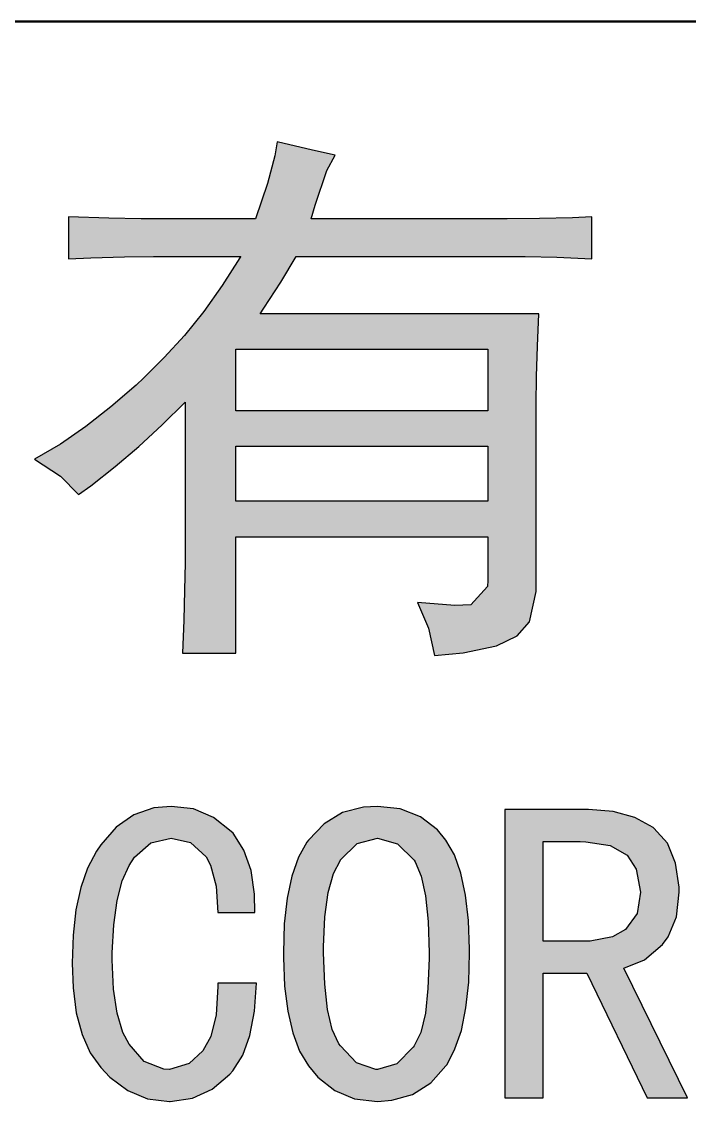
# Model space of a CAD drawing. Extents: x 0 to 420, y 0 to 297.
# Drawn here: x 381.16 to 387.83, y 36.21 to 47 of the extents above; entities that cross this region are included whole.
import ezdxf

# ---------------------------------------------------------------- set-up
doc = ezdxf.new("R2010")
doc.units = 0

msp = doc.modelspace()

# ---------------------------------------------------------------- linework, layer by layer
at = {"color": 7, "lineweight": 50}
msp.add_line((415, 47), (235, 47), dxfattribs=at)
at = {"color": 154, "lineweight": 25, "ltscale": 0.003543}
msp.add_line((383.711, 45.799), (383.689, 45.659), dxfattribs=at)
at = {"color": 154, "lineweight": 25, "ltscale": 0.009091}
msp.add_line((384.065, 45.714), (383.711, 45.799), dxfattribs=at)
at = {"color": 154, "lineweight": 25, "ltscale": 0.007148}
msp.add_line((383.689, 45.659), (383.616, 45.383), dxfattribs=at)
at = {"color": 154, "lineweight": 25, "ltscale": 0.005833}
msp.add_line((384.293, 45.666), (384.065, 45.714), dxfattribs=at)
at = {"color": 154, "lineweight": 25, "ltscale": 0.00441}
msp.add_line((384.209, 45.512), (384.293, 45.666), dxfattribs=at)
at = {"color": 154, "lineweight": 25, "ltscale": 0.009144}
msp.add_line((384.091, 45.166), (384.209, 45.512), dxfattribs=at)
at = {"color": 154, "lineweight": 25, "ltscale": 0.009348}
msp.add_line((383.616, 45.383), (383.494, 45.029), dxfattribs=at)
at = {"color": 154, "lineweight": 25, "ltscale": 0.003555}
msp.add_line((384.05, 45.029), (384.091, 45.166), dxfattribs=at)
at = {"color": 154, "lineweight": 25, "ltscale": 0.010498}
for p, q in [((381.627, 45.051), (381.627, 44.631)), ((386.857, 44.631), (386.857, 45.051))]:
    msp.add_line(p, q, dxfattribs=at)
at = {"color": 154, "lineweight": 25, "ltscale": 0.010044}
msp.add_line((382.028, 45.037), (381.627, 45.051), dxfattribs=at)
at = {"color": 154, "lineweight": 25, "ltscale": 0.008106}
msp.add_line((382.352, 45.029), (382.028, 45.037), dxfattribs=at)
at = {"color": 154, "lineweight": 25, "ltscale": 0.005526}
msp.add_line((382.573, 45.029), (382.352, 45.029), dxfattribs=at)
at = {"color": 154, "lineweight": 25, "ltscale": 0.023022}
msp.add_line((383.494, 45.029), (382.573, 45.029), dxfattribs=at)
at = {"color": 154, "lineweight": 25, "ltscale": 0.048992}
msp.add_line((386.01, 45.029), (384.05, 45.029), dxfattribs=at)
at = {"color": 154, "lineweight": 25, "ltscale": 0.008104}
msp.add_line((386.334, 45.033), (386.01, 45.029), dxfattribs=at)
at = {"color": 154, "lineweight": 25, "ltscale": 0.008198}
msp.add_line((386.662, 45.04), (386.334, 45.033), dxfattribs=at)
at = {"color": 154, "lineweight": 25, "ltscale": 0.004888}
msp.add_line((386.857, 45.051), (386.662, 45.04), dxfattribs=at)
at = {"color": 154, "lineweight": 25, "ltscale": 0.005528}
msp.add_line((381.627, 44.631), (381.848, 44.639), dxfattribs=at)
at = {"color": 154, "lineweight": 25, "ltscale": 0.008477}
msp.add_line((381.848, 44.639), (382.186, 44.65), dxfattribs=at)
at = {"color": 154, "lineweight": 25, "ltscale": 0.007275}
msp.add_line((382.186, 44.65), (382.477, 44.654), dxfattribs=at)
at = {"color": 154, "lineweight": 25, "ltscale": 0.021733}
msp.add_line((382.477, 44.654), (383.347, 44.654), dxfattribs=at)
at = {"color": 154, "lineweight": 25, "ltscale": 0.0082}
msp.add_line((383.339, 44.639), (383.163, 44.362), dxfattribs=at)
at = {"color": 154, "lineweight": 25, "ltscale": 0.000411654}
msp.add_line((383.347, 44.654), (383.339, 44.639), dxfattribs=at)
at = {"color": 154, "lineweight": 25, "ltscale": 0.007518}
msp.add_line((383.748, 44.396), (383.903, 44.654), dxfattribs=at)
at = {"color": 154, "lineweight": 25, "ltscale": 0.054517}
msp.add_line((383.903, 44.654), (386.084, 44.654), dxfattribs=at)
at = {"color": 154, "lineweight": 25, "ltscale": 0.00267}
for p, q in [((386.084, 44.654), (386.191, 44.654)), ((382.378, 43.442), (382.301, 43.368))]:
    msp.add_line(p, q, dxfattribs=at)
at = {"color": 154, "lineweight": 25, "ltscale": 0.007922}
for p, q in [((386.191, 44.654), (386.507, 44.646)), ((383.163, 44.362), (382.978, 44.105))]:
    msp.add_line(p, q, dxfattribs=at)
at = {"color": 154, "lineweight": 25, "ltscale": 0.008756}
msp.add_line((386.507, 44.646), (386.857, 44.631), dxfattribs=at)
at = {"color": 154, "lineweight": 25, "ltscale": 0.007713}
for p, q in [((383.579, 44.138), (383.748, 44.396)), ((381.288, 42.628), (381.546, 42.458))]:
    msp.add_line(p, q, dxfattribs=at)
at = {"color": 154, "lineweight": 25, "ltscale": 0.001738}
msp.add_line((383.542, 44.079), (383.579, 44.138), dxfattribs=at)
at = {"color": 154, "lineweight": 25, "ltscale": 0.007666}
msp.add_line((382.978, 44.105), (382.787, 43.865), dxfattribs=at)
at = {"color": 154, "lineweight": 25, "ltscale": 0.06962}
msp.add_line((386.327, 44.079), (383.542, 44.079), dxfattribs=at)
at = {"color": 154, "lineweight": 25, "ltscale": 0.00802}
msp.add_line((386.312, 43.758), (386.327, 44.079), dxfattribs=at)
at = {"color": 154, "lineweight": 25, "ltscale": 0.007495}
for p, q in [((382.787, 43.865), (382.584, 43.644)), ((384.175, 37.756), (384.189, 38.056))]:
    msp.add_line(p, q, dxfattribs=at)
at = {"color": 154, "lineweight": 25, "ltscale": 0.015471}
for p, q in [((383.299, 43.11), (383.299, 43.729)), ((385.818, 43.729), (385.818, 43.11))]:
    msp.add_line(p, q, dxfattribs=at)
at = {"color": 154, "lineweight": 25, "ltscale": 0.06299}
for p, q in [((383.299, 43.729), (385.818, 43.729)), ((385.818, 43.11), (383.299, 43.11)), ((383.299, 42.76), (385.818, 42.76)), ((385.818, 42.208), (383.299, 42.208)), ((383.299, 41.854), (385.818, 41.854))]:
    msp.add_line(p, q, dxfattribs=at)
at = {"color": 154, "lineweight": 25, "ltscale": 0.007554}
msp.add_line((386.305, 43.456), (386.312, 43.758), dxfattribs=at)
at = {"color": 154, "lineweight": 25, "ltscale": 0.007229}
msp.add_line((382.584, 43.644), (382.378, 43.442), dxfattribs=at)
at = {"color": 154, "lineweight": 25, "ltscale": 0.008291}
msp.add_line((382.301, 43.368), (382.05, 43.151), dxfattribs=at)
at = {"color": 154, "lineweight": 25, "ltscale": 0.007}
msp.add_line((386.301, 43.176), (386.305, 43.456), dxfattribs=at)
at = {"color": 154, "lineweight": 25, "ltscale": 0.008074}
msp.add_line((382.562, 42.97), (382.791, 43.198), dxfattribs=at)
at = {"color": 154, "lineweight": 25, "ltscale": 0.039046}
msp.add_line((382.791, 43.198), (382.791, 41.637), dxfattribs=at)
at = {"color": 154, "lineweight": 25, "ltscale": 0.00221}
msp.add_line((386.301, 43.088), (386.301, 43.176), dxfattribs=at)
at = {"color": 154, "lineweight": 25, "ltscale": 0.00794}
msp.add_line((382.05, 43.151), (381.8, 42.955), dxfattribs=at)
at = {"color": 154, "lineweight": 25, "ltscale": 0.044571}
msp.add_line((386.301, 41.305), (386.301, 43.088), dxfattribs=at)
at = {"color": 154, "lineweight": 25, "ltscale": 0.007741}
msp.add_line((381.8, 42.955), (381.546, 42.779), dxfattribs=at)
at = {"color": 154, "lineweight": 25, "ltscale": 0.007886}
msp.add_line((382.33, 42.756), (382.562, 42.97), dxfattribs=at)
at = {"color": 154, "lineweight": 25, "ltscale": 0.00747}
msp.add_line((381.546, 42.779), (381.288, 42.628), dxfattribs=at)
at = {"color": 154, "lineweight": 25, "ltscale": 0.007841}
msp.add_line((382.091, 42.554), (382.33, 42.756), dxfattribs=at)
at = {"color": 154, "lineweight": 25, "ltscale": 0.013813}
for p, q in [((383.299, 42.208), (383.299, 42.76)), ((385.818, 42.76), (385.818, 42.208))]:
    msp.add_line(p, q, dxfattribs=at)
at = {"color": 154, "lineweight": 25, "ltscale": 0.007737}
msp.add_line((381.848, 42.362), (382.091, 42.554), dxfattribs=at)
at = {"color": 154, "lineweight": 25, "ltscale": 0.006447}
msp.add_line((381.546, 42.458), (381.726, 42.274), dxfattribs=at)
at = {"color": 154, "lineweight": 25, "ltscale": 0.003758}
msp.add_line((381.726, 42.274), (381.848, 42.362), dxfattribs=at)
at = {"color": 154, "lineweight": 25, "ltscale": 0.0291}
msp.add_line((383.299, 40.69), (383.299, 41.854), dxfattribs=at)
at = {"color": 154, "lineweight": 25, "ltscale": 0.010959}
msp.add_line((385.818, 41.854), (385.818, 41.416), dxfattribs=at)
at = {"color": 154, "lineweight": 25, "ltscale": 0.006815}
msp.add_line((382.791, 41.592), (382.787, 41.32), dxfattribs=at)
at = {"color": 154, "lineweight": 25, "ltscale": 0.001105}
msp.add_line((382.791, 41.637), (382.791, 41.592), dxfattribs=at)
at = {"color": 154, "lineweight": 25, "ltscale": 0.007462}
msp.add_line((382.787, 41.32), (382.78, 41.021), dxfattribs=at)
at = {"color": 154, "lineweight": 25, "ltscale": 0.006194}
msp.add_line((385.815, 41.357), (385.649, 41.173), dxfattribs=at)
at = {"color": 154, "lineweight": 25, "ltscale": 0.001476}
msp.add_line((385.818, 41.416), (385.815, 41.357), dxfattribs=at)
at = {"color": 154, "lineweight": 25, "ltscale": 0.007731}
msp.add_line((386.235, 41.003), (386.301, 41.305), dxfattribs=at)
at = {"color": 154, "lineweight": 25, "ltscale": 0.006929}
msp.add_line((385.115, 41.195), (385.225, 40.94), dxfattribs=at)
at = {"color": 154, "lineweight": 25, "ltscale": 0.009331}
msp.add_line((385.487, 41.165), (385.115, 41.195), dxfattribs=at)
at = {"color": 154, "lineweight": 25, "ltscale": 0.004056}
msp.add_line((385.649, 41.173), (385.487, 41.165), dxfattribs=at)
at = {"color": 154, "lineweight": 25, "ltscale": 0.008296}
msp.add_line((382.78, 41.021), (382.765, 40.69), dxfattribs=at)
at = {"color": 154, "lineweight": 25, "ltscale": 0.004695}
msp.add_line((386.109, 40.863), (386.235, 41.003), dxfattribs=at)
at = {"color": 154, "lineweight": 25, "ltscale": 0.006972}
msp.add_line((385.225, 40.94), (385.284, 40.668), dxfattribs=at)
at = {"color": 154, "lineweight": 25, "ltscale": 0.005726}
msp.add_line((385.903, 40.764), (386.109, 40.863), dxfattribs=at)
at = {"color": 154, "lineweight": 25, "ltscale": 0.013353}
msp.add_line((382.765, 40.69), (383.299, 40.69), dxfattribs=at)
at = {"color": 154, "lineweight": 25, "ltscale": 0.007212}
msp.add_line((385.284, 40.668), (385.572, 40.694), dxfattribs=at)
at = {"color": 154, "lineweight": 25, "ltscale": 0.00847}
msp.add_line((385.572, 40.694), (385.903, 40.764), dxfattribs=at)
at = {"color": 154, "lineweight": 25, "ltscale": 0.004304}
msp.add_line((382.651, 39.16), (382.48, 39.146), dxfattribs=at)
at = {"color": 154, "lineweight": 25, "ltscale": 0.005635}
msp.add_line((382.875, 39.134), (382.651, 39.16), dxfattribs=at)
at = {"color": 154, "lineweight": 25, "ltscale": 0.003423}
msp.add_line((384.713, 39.16), (384.576, 39.152), dxfattribs=at)
at = {"color": 154, "lineweight": 25, "ltscale": 0.00578}
for p, q in [((384.942, 39.134), (384.713, 39.16)), ((383.061, 36.334), (383.239, 36.483))]:
    msp.add_line(p, q, dxfattribs=at)
at = {"color": 154, "lineweight": 25, "ltscale": 0.005424}
for p, q in [((382.279, 39.076), (382.102, 38.951)), ((385.065, 36.282), (385.248, 36.398))]:
    msp.add_line(p, q, dxfattribs=at)
at = {"color": 154, "lineweight": 25, "ltscale": 0.00531}
msp.add_line((382.48, 39.146), (382.279, 39.076), dxfattribs=at)
at = {"color": 154, "lineweight": 25, "ltscale": 0.005441}
msp.add_line((383.076, 39.05), (382.875, 39.134), dxfattribs=at)
at = {"color": 154, "lineweight": 25, "ltscale": 0.005348}
msp.add_line((384.364, 39.097), (384.181, 38.986), dxfattribs=at)
at = {"color": 154, "lineweight": 25, "ltscale": 0.005483}
msp.add_line((384.576, 39.152), (384.364, 39.097), dxfattribs=at)
at = {"color": 154, "lineweight": 25, "ltscale": 0.005386}
msp.add_line((385.143, 39.056), (384.942, 39.134), dxfattribs=at)
at = {"color": 154, "lineweight": 25, "ltscale": 0.005393}
msp.add_line((385.315, 38.925), (385.143, 39.056), dxfattribs=at)
at = {"color": 154, "lineweight": 25, "ltscale": 0.020934}
msp.add_line((386.824, 39.128), (385.986, 39.128), dxfattribs=at)
at = {"color": 154, "lineweight": 25, "ltscale": 0.072032}
msp.add_line((385.986, 39.128), (385.986, 36.247), dxfattribs=at)
at = {"color": 154, "lineweight": 25, "ltscale": 0.006199}
msp.add_line((387.071, 39.108), (386.824, 39.128), dxfattribs=at)
at = {"color": 154, "lineweight": 25, "ltscale": 0.005591}
msp.add_line((387.286, 39.047), (387.071, 39.108), dxfattribs=at)
at = {"color": 154, "lineweight": 25, "ltscale": 0.005873}
msp.add_line((382.102, 38.951), (381.948, 38.774), dxfattribs=at)
at = {"color": 154, "lineweight": 25, "ltscale": 0.005642}
msp.add_line((383.253, 38.91), (383.076, 39.05), dxfattribs=at)
at = {"color": 154, "lineweight": 25, "ltscale": 0.005655}
msp.add_line((384.181, 38.986), (384.024, 38.823), dxfattribs=at)
at = {"color": 154, "lineweight": 25, "ltscale": 0.005203}
msp.add_line((387.469, 38.948), (387.286, 39.047), dxfattribs=at)
at = {"color": 154, "lineweight": 25, "ltscale": 0.000262174}
msp.add_line((387.478, 38.942), (387.469, 38.948), dxfattribs=at)
at = {"color": 154, "lineweight": 25, "ltscale": 0.005219}
msp.add_line((382.448, 38.794), (382.651, 38.841), dxfattribs=at)
at = {"color": 154, "lineweight": 25, "ltscale": 0.004975}
msp.add_line((382.651, 38.841), (382.846, 38.8), dxfattribs=at)
at = {"color": 154, "lineweight": 25, "ltscale": 0.000616962}
msp.add_line((383.271, 38.893), (383.253, 38.91), dxfattribs=at)
at = {"color": 154, "lineweight": 25, "ltscale": 0.005062}
for p, q in [((383.378, 38.721), (383.271, 38.893)), ((385.152, 38.463), (385.195, 38.265))]:
    msp.add_line(p, q, dxfattribs=at)
at = {"color": 154, "lineweight": 25, "ltscale": 0.005183}
msp.add_line((384.512, 38.788), (384.713, 38.841), dxfattribs=at)
at = {"color": 154, "lineweight": 25, "ltscale": 7.32422e-05}
msp.add_line((384.713, 38.841), (384.716, 38.841), dxfattribs=at)
at = {"color": 154, "lineweight": 25, "ltscale": 0.005132}
msp.add_line((384.716, 38.841), (384.913, 38.785), dxfattribs=at)
at = {"color": 154, "lineweight": 25, "ltscale": 0.003303}
msp.add_line((385.399, 38.823), (385.315, 38.925), dxfattribs=at)
at = {"color": 154, "lineweight": 25, "ltscale": 0.005047}
msp.add_line((387.612, 38.791), (387.478, 38.942), dxfattribs=at)
at = {"color": 154, "lineweight": 25, "ltscale": 0.001835}
msp.add_line((381.948, 38.774), (381.907, 38.713), dxfattribs=at)
at = {"color": 154, "lineweight": 25, "ltscale": 0.005409}
msp.add_line((382.285, 38.652), (382.448, 38.794), dxfattribs=at)
at = {"color": 154, "lineweight": 25, "ltscale": 0.005349}
msp.add_line((382.846, 38.8), (383.003, 38.655), dxfattribs=at)
at = {"color": 154, "lineweight": 25, "ltscale": 0.004328}
msp.add_line((384.009, 38.803), (383.925, 38.652), dxfattribs=at)
at = {"color": 154, "lineweight": 25, "ltscale": 0.000625175}
msp.add_line((384.024, 38.823), (384.009, 38.803), dxfattribs=at)
at = {"color": 154, "lineweight": 25, "ltscale": 0.005808}
for p, q in [((384.346, 38.625), (384.512, 38.788)), ((385.07, 36.753), (384.908, 36.587))]:
    msp.add_line(p, q, dxfattribs=at)
at = {"color": 154, "lineweight": 25, "ltscale": 0.00586}
msp.add_line((384.913, 38.785), (385.082, 38.623), dxfattribs=at)
at = {"color": 154, "lineweight": 25, "ltscale": 0.004264}
msp.add_line((385.483, 38.675), (385.399, 38.823), dxfattribs=at)
at = {"color": 154, "lineweight": 25, "ltscale": 0.024859}
msp.add_line((386.37, 37.814), (386.37, 38.809), dxfattribs=at)
at = {"color": 154, "lineweight": 25, "ltscale": 0.009231}
for p, q in [((386.37, 38.809), (386.739, 38.809)), ((383.12, 38.099), (383.489, 38.099))]:
    msp.add_line(p, q, dxfattribs=at)
at = {"color": 154, "lineweight": 25, "ltscale": 0.001456}
msp.add_line((386.739, 38.809), (386.797, 38.806), dxfattribs=at)
at = {"color": 154, "lineweight": 25, "ltscale": 0.006106}
msp.add_line((386.797, 38.806), (387.039, 38.768), dxfattribs=at)
at = {"color": 154, "lineweight": 25, "ltscale": 0.004914}
msp.add_line((387.039, 38.768), (387.21, 38.672), dxfattribs=at)
at = {"color": 154, "lineweight": 25, "ltscale": 0.005345}
for p, q in [((387.693, 38.594), (387.612, 38.791)), ((387.62, 37.858), (387.702, 38.056)), ((382.218, 36.32), (382.416, 36.238)), ((384.288, 36.32), (384.486, 36.238))]:
    msp.add_line(p, q, dxfattribs=at)
at = {"color": 154, "lineweight": 25, "ltscale": 0.00478}
msp.add_line((381.907, 38.713), (381.817, 38.544), dxfattribs=at)
at = {"color": 154, "lineweight": 25, "ltscale": 0.00242}
msp.add_line((382.233, 38.57), (382.285, 38.652), dxfattribs=at)
at = {"color": 154, "lineweight": 25, "ltscale": 0.002309}
msp.add_line((383.003, 38.655), (383.047, 38.573), dxfattribs=at)
at = {"color": 154, "lineweight": 25, "ltscale": 0.005403}
msp.add_line((383.451, 38.518), (383.378, 38.721), dxfattribs=at)
at = {"color": 154, "lineweight": 25, "ltscale": 0.005012}
msp.add_line((383.925, 38.652), (383.858, 38.463), dxfattribs=at)
at = {"color": 154, "lineweight": 25, "ltscale": 0.003771}
msp.add_line((384.274, 38.489), (384.344, 38.623), dxfattribs=at)
at = {"color": 154, "lineweight": 25, "ltscale": 0.000102636}
msp.add_line((384.344, 38.623), (384.346, 38.625), dxfattribs=at)
at = {"color": 154, "lineweight": 25, "ltscale": 0.000487656}
msp.add_line((385.082, 38.623), (385.091, 38.605), dxfattribs=at)
at = {"color": 154, "lineweight": 25, "ltscale": 0.00485}
msp.add_line((385.547, 38.492), (385.483, 38.675), dxfattribs=at)
at = {"color": 154, "lineweight": 25, "ltscale": 0.004154}
msp.add_line((387.21, 38.672), (387.3, 38.532), dxfattribs=at)
at = {"color": 154, "lineweight": 25, "ltscale": 0.005149}
msp.add_line((381.817, 38.544), (381.75, 38.349), dxfattribs=at)
at = {"color": 154, "lineweight": 25, "ltscale": 0.004229}
msp.add_line((382.163, 38.416), (382.233, 38.57), dxfattribs=at)
at = {"color": 154, "lineweight": 25, "ltscale": 0.005413}
msp.add_line((383.047, 38.573), (383.102, 38.364), dxfattribs=at)
at = {"color": 154, "lineweight": 25, "ltscale": 0.005952}
msp.add_line((383.486, 38.282), (383.451, 38.518), dxfattribs=at)
at = {"color": 154, "lineweight": 25, "ltscale": 0.003875}
msp.add_line((385.091, 38.605), (385.152, 38.463), dxfattribs=at)
at = {"color": 154, "lineweight": 25, "ltscale": 0.005845}
msp.add_line((387.3, 38.532), (387.344, 38.303), dxfattribs=at)
at = {"color": 154, "lineweight": 25, "ltscale": 0.006096}
for p, q in [((387.728, 38.352), (387.693, 38.594)), ((382.111, 37.093), (382.076, 37.335))]:
    msp.add_line(p, q, dxfattribs=at)
at = {"color": 154, "lineweight": 25, "ltscale": 0.005113}
msp.add_line((382.111, 38.218), (382.163, 38.416), dxfattribs=at)
at = {"color": 154, "lineweight": 25, "ltscale": 0.005645}
msp.add_line((383.858, 38.463), (383.811, 38.242), dxfattribs=at)
at = {"color": 154, "lineweight": 25, "ltscale": 0.004902}
msp.add_line((384.221, 38.3), (384.274, 38.489), dxfattribs=at)
at = {"color": 154, "lineweight": 25, "ltscale": 0.005574}
msp.add_line((385.594, 38.274), (385.547, 38.492), dxfattribs=at)
at = {"color": 154, "lineweight": 25, "ltscale": 0.005732}
msp.add_line((381.75, 38.349), (381.701, 38.125), dxfattribs=at)
at = {"color": 154, "lineweight": 25, "ltscale": 0.006629}
msp.add_line((383.102, 38.364), (383.12, 38.099), dxfattribs=at)
at = {"color": 154, "lineweight": 25, "ltscale": 0.006158}
msp.add_line((384.189, 38.056), (384.221, 38.3), dxfattribs=at)
at = {"color": 154, "lineweight": 25, "ltscale": 0.005449}
msp.add_line((387.344, 38.303), (387.309, 38.088), dxfattribs=at)
at = {"color": 154, "lineweight": 25, "ltscale": 0.006213}
for p, q in [((387.702, 38.056), (387.728, 38.303)), ((385.219, 37.34), (385.193, 37.093))]:
    msp.add_line(p, q, dxfattribs=at)
at = {"color": 154, "lineweight": 25, "ltscale": 0.001236}
msp.add_line((387.728, 38.303), (387.728, 38.352), dxfattribs=at)
at = {"color": 154, "lineweight": 25, "ltscale": 0.006086}
msp.add_line((382.079, 37.977), (382.111, 38.218), dxfattribs=at)
at = {"color": 154, "lineweight": 25, "ltscale": 0.00458}
msp.add_line((383.489, 38.099), (383.486, 38.282), dxfattribs=at)
at = {"color": 154, "lineweight": 25, "ltscale": 0.006437}
msp.add_line((383.811, 38.242), (383.782, 37.986), dxfattribs=at)
at = {"color": 154, "lineweight": 25, "ltscale": 0.00643}
msp.add_line((385.195, 38.265), (385.222, 38.009), dxfattribs=at)
at = {"color": 154, "lineweight": 25, "ltscale": 0.006365}
for p, q in [((385.623, 38.021), (385.594, 38.274)), ((381.701, 38.125), (381.672, 37.872)), ((384.216, 37.131), (384.187, 37.384))]:
    msp.add_line(p, q, dxfattribs=at)
at = {"color": 154, "lineweight": 25, "ltscale": 0.004885}
msp.add_line((387.309, 38.088), (387.193, 37.931), dxfattribs=at)
at = {"color": 154, "lineweight": 25, "ltscale": 0.00706}
msp.add_line((382.064, 37.695), (382.079, 37.977), dxfattribs=at)
at = {"color": 154, "lineweight": 25, "ltscale": 0.007272}
for p, q in [((383.782, 37.986), (383.774, 37.695)), ((385.626, 37.404), (385.634, 37.695))]:
    msp.add_line(p, q, dxfattribs=at)
at = {"color": 154, "lineweight": 25, "ltscale": 0.007853}
msp.add_line((385.222, 38.009), (385.23, 37.695), dxfattribs=at)
at = {"color": 154, "lineweight": 25, "ltscale": 0.007202}
msp.add_line((385.634, 37.733), (385.623, 38.021), dxfattribs=at)
at = {"color": 154, "lineweight": 25, "ltscale": 0.006981}
msp.add_line((381.672, 37.872), (381.663, 37.593), dxfattribs=at)
at = {"color": 154, "lineweight": 25, "ltscale": 0.003778}
msp.add_line((387.193, 37.931), (387.062, 37.855), dxfattribs=at)
at = {"color": 154, "lineweight": 25, "ltscale": 0.011775}
msp.add_line((386.841, 37.814), (386.37, 37.814), dxfattribs=at)
at = {"color": 154, "lineweight": 25, "ltscale": 0.005617}
msp.add_line((387.062, 37.855), (386.841, 37.814), dxfattribs=at)
at = {"color": 154, "lineweight": 25, "ltscale": 0.005882}
msp.add_line((387.382, 37.628), (387.562, 37.779), dxfattribs=at)
at = {"color": 154, "lineweight": 25, "ltscale": 0.002443}
msp.add_line((387.562, 37.779), (387.62, 37.858), dxfattribs=at)
at = {"color": 154, "lineweight": 25, "ltscale": 0.001672}
msp.add_line((382.064, 37.628), (382.064, 37.695), dxfattribs=at)
at = {"color": 154, "lineweight": 25, "ltscale": 0.001163}
msp.add_line((383.774, 37.695), (383.774, 37.649), dxfattribs=at)
at = {"color": 154, "lineweight": 25, "ltscale": 0.001526}
msp.add_line((384.175, 37.695), (384.175, 37.756), dxfattribs=at)
at = {"color": 154, "lineweight": 25, "ltscale": 0.007783}
msp.add_line((384.187, 37.384), (384.175, 37.695), dxfattribs=at)
at = {"color": 154, "lineweight": 25, "ltscale": 0.001308}
msp.add_line((385.23, 37.695), (385.23, 37.643), dxfattribs=at)
at = {"color": 154, "lineweight": 25, "ltscale": 0.000944901}
msp.add_line((385.634, 37.695), (385.634, 37.733), dxfattribs=at)
at = {"color": 154, "lineweight": 25, "ltscale": 0.006182}
msp.add_line((381.663, 37.593), (381.672, 37.346), dxfattribs=at)
at = {"color": 154, "lineweight": 25, "ltscale": 0.007347}
msp.add_line((382.076, 37.335), (382.064, 37.628), dxfattribs=at)
at = {"color": 154, "lineweight": 25, "ltscale": 0.007129}
msp.add_line((383.774, 37.649), (383.785, 37.364), dxfattribs=at)
at = {"color": 154, "lineweight": 25, "ltscale": 0.007565}
msp.add_line((385.23, 37.643), (385.219, 37.34), dxfattribs=at)
at = {"color": 154, "lineweight": 25, "ltscale": 7.24792e-05}
msp.add_line((387.175, 37.544), (387.178, 37.544), dxfattribs=at)
at = {"color": 154, "lineweight": 25, "ltscale": 0.036115}
msp.add_line((387.812, 36.247), (387.175, 37.544), dxfattribs=at)
at = {"color": 154, "lineweight": 25, "ltscale": 0.005507}
msp.add_line((387.178, 37.544), (387.382, 37.628), dxfattribs=at)
at = {"color": 154, "lineweight": 25, "ltscale": 0.03111}
msp.add_line((386.37, 36.247), (386.37, 37.492), dxfattribs=at)
at = {"color": 154, "lineweight": 25, "ltscale": 0.010903}
msp.add_line((386.37, 37.492), (386.806, 37.492), dxfattribs=at)
at = {"color": 154, "lineweight": 25, "ltscale": 0.034589}
msp.add_line((386.806, 37.492), (387.411, 36.247), dxfattribs=at)
at = {"color": 154, "lineweight": 25, "ltscale": 0.006302}
for p, q in [((381.672, 37.346), (381.704, 37.096)), ((383.785, 37.364), (383.817, 37.114))]:
    msp.add_line(p, q, dxfattribs=at)
at = {"color": 154, "lineweight": 25, "ltscale": 0.007137}
msp.add_line((383.12, 37.361), (383.102, 37.076), dxfattribs=at)
at = {"color": 154, "lineweight": 25, "ltscale": 0.009667}
msp.add_line((383.506, 37.393), (383.12, 37.393), dxfattribs=at)
at = {"color": 154, "lineweight": 25, "ltscale": 0.000799465}
msp.add_line((383.12, 37.393), (383.12, 37.361), dxfattribs=at)
at = {"color": 154, "lineweight": 25, "ltscale": 0.006996}
msp.add_line((383.486, 37.114), (383.506, 37.393), dxfattribs=at)
at = {"color": 154, "lineweight": 25, "ltscale": 0.00651}
msp.add_line((385.597, 37.146), (385.626, 37.404), dxfattribs=at)
at = {"color": 154, "lineweight": 25, "ltscale": 0.006144}
msp.add_line((383.439, 36.872), (383.486, 37.114), dxfattribs=at)
at = {"color": 154, "lineweight": 25, "ltscale": 0.00559}
msp.add_line((383.817, 37.114), (383.867, 36.896), dxfattribs=at)
at = {"color": 154, "lineweight": 25, "ltscale": 0.005148}
msp.add_line((384.262, 36.93), (384.216, 37.131), dxfattribs=at)
at = {"color": 154, "lineweight": 25, "ltscale": 0.005702}
msp.add_line((385.553, 36.922), (385.597, 37.146), dxfattribs=at)
at = {"color": 154, "lineweight": 25, "ltscale": 0.005572}
msp.add_line((381.704, 37.096), (381.762, 36.881), dxfattribs=at)
at = {"color": 154, "lineweight": 25, "ltscale": 0.005013}
msp.add_line((382.169, 36.901), (382.111, 37.093), dxfattribs=at)
at = {"color": 154, "lineweight": 25, "ltscale": 0.005536}
msp.add_line((383.102, 37.076), (383.05, 36.861), dxfattribs=at)
at = {"color": 154, "lineweight": 25, "ltscale": 0.004936}
msp.add_line((385.193, 37.093), (385.146, 36.901), dxfattribs=at)
at = {"color": 154, "lineweight": 25, "ltscale": 0.003318}
msp.add_line((382.233, 36.785), (382.169, 36.901), dxfattribs=at)
at = {"color": 154, "lineweight": 25, "ltscale": 0.004832}
msp.add_line((383.867, 36.896), (383.936, 36.715), dxfattribs=at)
at = {"color": 154, "lineweight": 25, "ltscale": 0.003935}
msp.add_line((384.329, 36.788), (384.262, 36.93), dxfattribs=at)
at = {"color": 154, "lineweight": 25, "ltscale": 0.003706}
msp.add_line((385.146, 36.901), (385.082, 36.768), dxfattribs=at)
at = {"color": 154, "lineweight": 25, "ltscale": 0.004919}
msp.add_line((385.489, 36.736), (385.553, 36.922), dxfattribs=at)
at = {"color": 154, "lineweight": 25, "ltscale": 0.005011}
msp.add_line((381.762, 36.881), (381.843, 36.698), dxfattribs=at)
at = {"color": 154, "lineweight": 25, "ltscale": 0.004102}
msp.add_line((383.05, 36.861), (382.968, 36.718), dxfattribs=at)
at = {"color": 154, "lineweight": 25, "ltscale": 0.005266}
msp.add_line((383.367, 36.675), (383.439, 36.872), dxfattribs=at)
at = {"color": 154, "lineweight": 25, "ltscale": 0.000625098}
msp.add_line((384.344, 36.768), (384.329, 36.788), dxfattribs=at)
at = {"color": 154, "lineweight": 25, "ltscale": 0.004538}
msp.add_line((381.843, 36.698), (381.948, 36.55), dxfattribs=at)
at = {"color": 154, "lineweight": 25, "ltscale": 0.005771}
msp.add_line((382.384, 36.611), (382.233, 36.785), dxfattribs=at)
at = {"color": 154, "lineweight": 25, "ltscale": 0.00468}
msp.add_line((382.968, 36.718), (382.832, 36.59), dxfattribs=at)
at = {"color": 154, "lineweight": 25, "ltscale": 0.004301}
msp.add_line((383.936, 36.715), (384.024, 36.567), dxfattribs=at)
at = {"color": 154, "lineweight": 25, "ltscale": 0.005913}
msp.add_line((384.506, 36.596), (384.344, 36.768), dxfattribs=at)
at = {"color": 154, "lineweight": 25, "ltscale": 0.000465389}
for p, q in [((385.082, 36.768), (385.07, 36.753)), ((385.399, 36.567), (385.411, 36.582))]:
    msp.add_line(p, q, dxfattribs=at)
at = {"color": 154, "lineweight": 25, "ltscale": 0.004324}
msp.add_line((385.411, 36.582), (385.489, 36.736), dxfattribs=at)
at = {"color": 154, "lineweight": 25, "ltscale": 0.005224}
msp.add_line((382.579, 36.535), (382.384, 36.611), dxfattribs=at)
at = {"color": 154, "lineweight": 25, "ltscale": 0.005152}
msp.add_line((382.832, 36.59), (382.634, 36.532), dxfattribs=at)
at = {"color": 154, "lineweight": 25, "ltscale": 0.004638}
msp.add_line((383.268, 36.518), (383.367, 36.675), dxfattribs=at)
at = {"color": 154, "lineweight": 25, "ltscale": 0.005057}
msp.add_line((384.698, 36.532), (384.506, 36.596), dxfattribs=at)
at = {"color": 154, "lineweight": 25, "ltscale": 0.005063}
msp.add_line((384.908, 36.587), (384.713, 36.532), dxfattribs=at)
at = {"color": 154, "lineweight": 25, "ltscale": 0.003291}
msp.add_line((381.948, 36.55), (382.038, 36.454), dxfattribs=at)
at = {"color": 154, "lineweight": 25, "ltscale": 0.001384}
msp.add_line((382.634, 36.532), (382.579, 36.535), dxfattribs=at)
at = {"color": 154, "lineweight": 25, "ltscale": 0.001136}
msp.add_line((383.239, 36.483), (383.268, 36.518), dxfattribs=at)
at = {"color": 154, "lineweight": 25, "ltscale": 0.003667}
msp.add_line((384.024, 36.567), (384.117, 36.454), dxfattribs=at)
at = {"color": 154, "lineweight": 25, "ltscale": 0.000363159}
msp.add_line((384.713, 36.532), (384.698, 36.532), dxfattribs=at)
at = {"color": 154, "lineweight": 25, "ltscale": 0.005662}
msp.add_line((385.248, 36.398), (385.399, 36.567), dxfattribs=at)
at = {"color": 154, "lineweight": 25, "ltscale": 0.005612}
msp.add_line((382.038, 36.454), (382.218, 36.32), dxfattribs=at)
at = {"color": 154, "lineweight": 25, "ltscale": 0.005438}
msp.add_line((384.117, 36.454), (384.288, 36.32), dxfattribs=at)
at = {"color": 154, "lineweight": 25, "ltscale": 0.005432}
msp.add_line((382.864, 36.244), (383.061, 36.334), dxfattribs=at)
at = {"color": 154, "lineweight": 25, "ltscale": 0.005361}
msp.add_line((384.858, 36.224), (385.065, 36.282), dxfattribs=at)
at = {"color": 154, "lineweight": 25, "ltscale": 0.009595}
msp.add_line((385.986, 36.247), (386.37, 36.247), dxfattribs=at)
at = {"color": 154, "lineweight": 25, "ltscale": 0.01003}
msp.add_line((387.411, 36.247), (387.812, 36.247), dxfattribs=at)
at = {"color": 154, "lineweight": 25, "ltscale": 0.005491}
msp.add_line((382.416, 36.238), (382.634, 36.212), dxfattribs=at)
at = {"color": 154, "lineweight": 25, "ltscale": 0.000217438}
msp.add_line((382.634, 36.212), (382.643, 36.212), dxfattribs=at)
at = {"color": 154, "lineweight": 25, "ltscale": 0.005582}
msp.add_line((382.643, 36.212), (382.864, 36.244), dxfattribs=at)
at = {"color": 154, "lineweight": 25, "ltscale": 0.005707}
msp.add_line((384.486, 36.238), (384.713, 36.212), dxfattribs=at)
at = {"color": 154, "lineweight": 25, "ltscale": 0.003646}
msp.add_line((384.713, 36.212), (384.858, 36.224), dxfattribs=at)
at = {"color": 154, "lineweight": 5}
for points in [[(383.616, 45.383), (383.748, 44.396), (383.689, 45.659), (383.711, 45.799)], [(384.065, 45.714), (383.711, 45.799), (383.903, 44.654), (383.748, 44.396)], [(384.065, 45.714), (383.903, 44.654), (384.091, 45.166), (384.05, 45.029)], [(384.065, 45.714), (384.091, 45.166), (384.293, 45.666), (384.209, 45.512)], [(383.494, 45.029), (383.542, 44.079), (383.616, 45.383)], [(383.542, 44.079), (383.579, 44.138), (383.616, 45.383), (383.748, 44.396)], [(381.627, 45.051), (381.848, 44.639), (382.028, 45.037), (382.186, 44.65)], [(381.848, 44.639), (381.627, 45.051), (381.627, 44.631)], [(382.028, 45.037), (382.186, 44.65), (382.352, 45.029), (382.477, 44.654)], [(382.352, 45.029), (382.477, 44.654), (382.573, 45.029), (383.347, 44.654)], [(382.573, 45.029), (383.347, 44.654), (383.494, 45.029), (383.542, 44.079)], [(386.084, 44.654), (384.05, 45.029), (383.903, 44.654)], [(386.084, 44.654), (386.334, 45.033), (384.05, 45.029), (386.01, 45.029)], [(386.084, 44.654), (386.191, 44.654), (386.334, 45.033), (386.507, 44.646)], [(386.334, 45.033), (386.507, 44.646), (386.662, 45.04), (386.857, 44.631)], [(386.662, 45.04), (386.857, 44.631), (386.857, 45.051)], [(383.163, 44.362), (383.299, 43.729), (383.339, 44.639)], [(383.542, 44.079), (383.347, 44.654), (383.299, 43.729), (383.339, 44.639)], [(383.299, 40.69), (383.163, 44.362), (382.791, 43.198), (382.978, 44.105)], [(383.163, 44.362), (383.299, 40.69), (383.299, 43.729), (383.299, 41.854)], [(382.584, 43.644), (382.791, 43.198), (382.787, 43.865), (382.978, 44.105)], [(383.542, 44.079), (383.299, 43.729), (386.327, 44.079), (385.818, 43.729)], [(385.818, 43.729), (385.903, 40.764), (386.327, 44.079), (386.109, 40.863)], [(386.327, 44.079), (386.109, 40.863), (386.312, 43.758), (386.235, 41.003)], [(383.299, 43.729), (383.299, 41.854), (383.299, 42.208), (385.818, 41.854)], [(383.299, 42.76), (385.818, 42.76), (383.299, 43.729), (383.299, 43.11)], [(383.299, 42.76), (383.299, 43.729), (383.299, 42.208)], [(385.818, 43.11), (385.903, 40.764), (385.818, 43.729)], [(386.312, 43.758), (386.235, 41.003), (386.305, 43.456)], [(382.378, 43.442), (382.562, 42.97), (382.584, 43.644), (382.791, 43.198)], [(382.05, 43.151), (382.091, 42.554), (382.301, 43.368), (382.33, 42.756)], [(382.301, 43.368), (382.33, 42.756), (382.378, 43.442), (382.562, 42.97)], [(386.301, 43.176), (386.305, 43.456), (386.301, 41.305), (386.235, 41.003)], [(383.299, 40.69), (382.791, 43.198), (382.791, 41.592), (382.791, 41.637)], [(386.301, 43.176), (386.301, 41.305), (386.301, 43.088)], [(381.8, 42.955), (381.848, 42.362), (382.05, 43.151), (382.091, 42.554)], [(385.818, 42.76), (385.818, 43.11), (383.299, 43.11)], [(385.818, 42.208), (385.903, 40.764), (385.818, 42.76), (385.818, 43.11)], [(381.546, 42.779), (381.726, 42.274), (381.8, 42.955), (381.848, 42.362)], [(381.288, 42.628), (381.546, 42.458), (381.546, 42.779), (381.726, 42.274)], [(383.299, 42.208), (385.818, 41.854), (385.818, 42.208), (385.903, 40.764)], [(385.903, 40.764), (385.818, 41.854), (385.815, 41.357), (385.818, 41.416)], [(383.299, 40.69), (382.791, 41.592), (382.78, 41.021), (382.787, 41.32)], [(385.903, 40.764), (385.815, 41.357), (385.572, 40.694), (385.649, 41.173)], [(385.487, 41.165), (385.115, 41.195), (385.284, 40.668), (385.225, 40.94)], [(385.487, 41.165), (385.284, 40.668), (385.649, 41.173), (385.572, 40.694)], [(383.299, 40.69), (382.78, 41.021), (382.765, 40.69)], [(382.48, 39.146), (382.651, 38.841), (382.651, 39.16), (382.846, 38.8)], [(382.651, 39.16), (382.846, 38.8), (382.875, 39.134), (383.003, 38.655)], [(384.576, 39.152), (384.713, 38.841), (384.713, 39.16), (384.716, 38.841)], [(384.713, 39.16), (384.716, 38.841), (384.942, 39.134)], [(382.279, 39.076), (382.102, 38.951), (382.163, 38.416), (382.111, 38.218)], [(382.279, 39.076), (382.163, 38.416), (382.285, 38.652), (382.233, 38.57)], [(382.279, 39.076), (382.285, 38.652), (382.48, 39.146)], [(382.285, 38.652), (382.448, 38.794), (382.48, 39.146), (382.651, 38.841)], [(382.875, 39.134), (383.003, 38.655), (383.076, 39.05)], [(384.181, 38.986), (384.221, 38.3), (384.364, 39.097), (384.274, 38.489)], [(384.364, 39.097), (384.274, 38.489), (384.344, 38.623)], [(384.344, 38.623), (384.346, 38.625), (384.364, 39.097), (384.512, 38.788)], [(384.364, 39.097), (384.512, 38.788), (384.576, 39.152), (384.713, 38.841)], [(384.716, 38.841), (384.913, 38.785), (384.942, 39.134), (385.082, 38.623)], [(384.942, 39.134), (385.082, 38.623), (385.143, 39.056), (385.091, 38.605)], [(385.143, 39.056), (385.091, 38.605), (385.152, 38.463)], [(385.315, 38.925), (385.143, 39.056), (385.195, 38.265), (385.152, 38.463)], [(386.37, 38.809), (386.739, 38.809), (385.986, 39.128), (386.824, 39.128)], [(386.37, 38.809), (385.986, 39.128), (386.37, 37.492), (386.37, 36.247)], [(386.37, 36.247), (385.986, 39.128), (385.986, 36.247)], [(386.739, 38.809), (386.797, 38.806), (386.824, 39.128), (387.039, 38.768)], [(386.824, 39.128), (387.039, 38.768), (387.071, 39.108), (387.21, 38.672)], [(387.071, 39.108), (387.21, 38.672), (387.286, 39.047), (387.3, 38.532)], [(381.948, 38.774), (382.064, 37.695), (382.102, 38.951), (382.079, 37.977)], [(382.102, 38.951), (382.079, 37.977), (382.111, 38.218)], [(383.003, 38.655), (383.047, 38.573), (383.076, 39.05), (383.102, 38.364)], [(383.076, 39.05), (383.102, 38.364), (383.253, 38.91), (383.12, 38.099)], [(384.117, 36.454), (384.181, 38.986), (384.024, 36.567), (384.024, 38.823)], [(384.117, 36.454), (384.175, 37.695), (384.181, 38.986), (384.175, 37.756)], [(384.175, 37.756), (384.189, 38.056), (384.181, 38.986), (384.221, 38.3)], [(387.286, 39.047), (387.3, 38.532), (387.469, 38.948), (387.344, 38.303)], [(387.382, 37.628), (387.562, 37.779), (387.344, 38.303), (387.469, 38.948)], [(387.562, 37.779), (387.478, 38.942), (387.469, 38.948)], [(383.489, 38.099), (383.253, 38.91), (383.12, 38.099)], [(383.489, 38.099), (383.378, 38.721), (383.253, 38.91), (383.271, 38.893)], [(385.315, 38.925), (385.195, 38.265), (385.23, 37.695), (385.222, 38.009)], [(385.399, 36.567), (385.315, 38.925), (385.248, 36.398), (385.23, 37.695)], [(385.411, 36.582), (385.399, 38.823), (385.399, 36.567), (385.315, 38.925)], [(387.62, 37.858), (387.612, 38.791), (387.562, 37.779), (387.478, 38.942)], [(381.907, 38.713), (381.948, 36.55), (381.948, 38.774)], [(381.948, 36.55), (382.038, 36.454), (381.948, 38.774), (382.064, 37.695)], [(383.925, 38.652), (383.936, 36.715), (384.009, 38.803), (384.024, 36.567)], [(384.009, 38.803), (384.024, 36.567), (384.024, 38.823)], [(385.489, 36.736), (385.483, 38.675), (385.411, 36.582), (385.399, 38.823)], [(386.37, 38.809), (386.37, 37.492), (386.37, 37.814)], [(387.702, 38.056), (387.693, 38.594), (387.62, 37.858), (387.612, 38.791)], [(381.817, 38.544), (381.843, 36.698), (381.907, 38.713), (381.948, 36.55)], [(383.489, 38.099), (383.486, 38.282), (383.378, 38.721), (383.451, 38.518)], [(383.858, 38.463), (383.867, 36.896), (383.925, 38.652), (383.936, 36.715)], [(385.553, 36.922), (385.547, 38.492), (385.489, 36.736), (385.483, 38.675)], [(381.75, 38.349), (381.762, 36.881), (381.817, 38.544), (381.843, 36.698)], [(387.728, 38.303), (387.728, 38.352), (387.702, 38.056), (387.693, 38.594)], [(383.811, 38.242), (383.817, 37.114), (383.858, 38.463), (383.867, 36.896)], [(385.597, 37.146), (385.594, 38.274), (385.553, 36.922), (385.547, 38.492)], [(381.701, 38.125), (381.704, 37.096), (381.75, 38.349), (381.762, 36.881)], [(387.382, 37.628), (387.344, 38.303), (387.193, 37.931), (387.309, 38.088)], [(383.782, 37.986), (383.785, 37.364), (383.811, 38.242), (383.817, 37.114)], [(385.626, 37.404), (385.623, 38.021), (385.597, 37.146), (385.594, 38.274)], [(381.672, 37.872), (381.704, 37.096), (381.701, 38.125)], [(383.774, 37.695), (383.774, 37.649), (383.782, 37.986), (383.785, 37.364)], [(385.634, 37.695), (385.634, 37.733), (385.626, 37.404), (385.623, 38.021)], [(381.672, 37.872), (381.663, 37.593), (381.704, 37.096), (381.672, 37.346)], [(387.178, 37.544), (387.193, 37.931), (387.175, 37.544), (387.062, 37.855)], [(387.382, 37.628), (387.193, 37.931), (387.178, 37.544)], [(387.411, 36.247), (386.841, 37.814), (386.806, 37.492), (386.37, 37.814)], [(386.806, 37.492), (386.37, 37.814), (386.37, 37.492)], [(387.175, 37.544), (387.062, 37.855), (387.411, 36.247), (386.841, 37.814)], [(382.038, 36.454), (382.064, 37.628), (382.064, 37.695)], [(384.117, 36.454), (384.288, 36.32), (384.175, 37.695), (384.187, 37.384)], [(385.248, 36.398), (385.23, 37.695), (385.23, 37.643)], [(382.218, 36.32), (382.076, 37.335), (382.038, 36.454), (382.064, 37.628)], [(385.248, 36.398), (385.23, 37.643), (385.193, 37.093), (385.219, 37.34)], [(387.175, 37.544), (387.411, 36.247), (387.812, 36.247)], [(382.169, 36.901), (382.111, 37.093), (382.218, 36.32), (382.076, 37.335)], [(383.12, 37.393), (383.12, 37.361), (383.239, 36.483), (383.102, 37.076)], [(383.506, 37.393), (383.12, 37.393), (383.268, 36.518), (383.239, 36.483)], [(383.506, 37.393), (383.268, 36.518), (383.439, 36.872), (383.367, 36.675)], [(383.506, 37.393), (383.439, 36.872), (383.486, 37.114)], [(384.216, 37.131), (384.187, 37.384), (384.262, 36.93), (384.288, 36.32)], [(383.239, 36.483), (383.102, 37.076), (383.061, 36.334), (383.05, 36.861)], [(385.248, 36.398), (385.193, 37.093), (385.082, 36.768), (385.146, 36.901)], [(382.233, 36.785), (382.169, 36.901), (382.416, 36.238), (382.218, 36.32)], [(384.329, 36.788), (384.262, 36.93), (384.486, 36.238), (384.288, 36.32)], [(383.061, 36.334), (383.05, 36.861), (382.968, 36.718)], [(384.329, 36.788), (384.486, 36.238), (384.344, 36.768)], [(382.416, 36.238), (382.384, 36.611), (382.233, 36.785)], [(383.061, 36.334), (382.968, 36.718), (382.864, 36.244), (382.832, 36.59)], [(384.506, 36.596), (384.344, 36.768), (384.713, 36.212), (384.486, 36.238)], [(384.908, 36.587), (385.065, 36.282), (385.07, 36.753)], [(385.248, 36.398), (385.082, 36.768), (385.065, 36.282), (385.07, 36.753)], [(382.634, 36.212), (382.579, 36.535), (382.416, 36.238), (382.384, 36.611)], [(382.864, 36.244), (382.832, 36.59), (382.643, 36.212), (382.634, 36.532)], [(384.506, 36.596), (384.713, 36.212), (384.698, 36.532)], [(384.713, 36.532), (384.858, 36.224), (384.908, 36.587), (385.065, 36.282)], [(382.643, 36.212), (382.634, 36.532), (382.634, 36.212), (382.579, 36.535)], [(384.698, 36.532), (384.713, 36.212), (384.713, 36.532), (384.858, 36.224)]]:
    msp.add_solid(points, dxfattribs=at)

doc.saveas('drawing.dxf')
